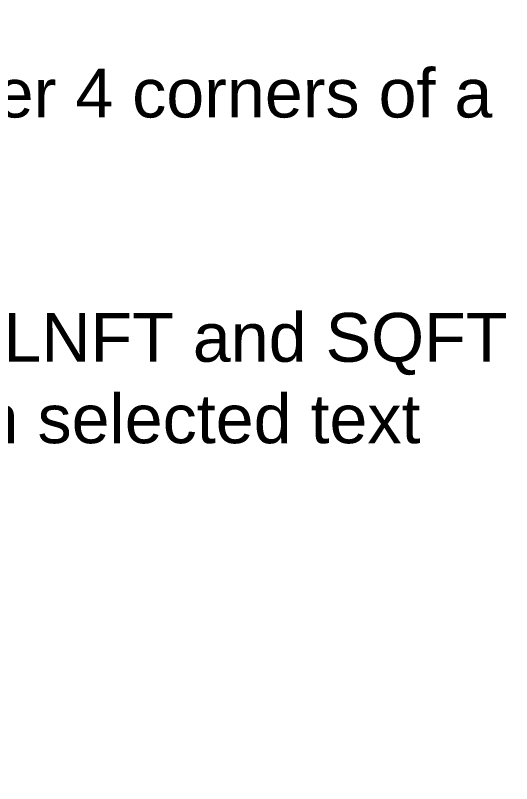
# Model space of a CAD drawing. Extents: x -347 to 953, y -714 to 758.
# Drawn here: x -96.2 to 5.5, y 194.5 to 351.8 of the extents above; entities that cross this region are included whole.
import ezdxf

# ---------------------------------------------------------------- set-up
doc = ezdxf.new("R2010")
doc.units = 0
doc.header["$MEASUREMENT"] = 0
doc.layers.get('0').update_dxf_attribs({"linetype": 'CONTINUOUS'})
doc.styles.add('Model Text', font='arial.ttf', dxfattribs={"height": 2})

msp = doc.modelspace()

# ---------------------------------------------------------------- texts
at = {"linetype": 'Continuous', "insert": (-346.706011, 757.606079), "char_height": 10, "attachment_point": 1, "style": 'Model Text'}
msp.add_mtext_dynamic_manual_height_columns('Custom Commands:\\P\\PSMART_Update\\P^IPushes values from model table to print table\\PSMART_Numbering\\P^IPlaces a number with each click, and increases ^Ithe value each time\\PSMART_SqFt \\P^ISelect multiple lines, the square footage is ^I^Icalculated, then select where you want the result ^Iplaced\\P^I{\\C1;Need to update to pull just the 4 corners instead of ^Ithe more accurate calculation now. (Copy from ^I"SMART_Dims")\\P}SMART_LnFt  \\P^ISelect multiple lines, the linear footage is ^I^Icalculated, then select where you want the result ^Iplaced\\PSMART_Table^J^ISelect a CSV file, and the code will update all the ^Iareas of the print page \\P^I{\\C1;Need to update to handle the new format of the ^Itable. May need to add variable output based on ^Icolumn selection\\P}SMART_Dims\\P^IPulls the dimensions from the outer 4 corners of a \\P^Iselection\\P{\\C1;SMART_Sum\\P^IMake new function that totals the LNFT and SQFT ^Iinto a singular text block based on selected text}\\PVLide \\P^IGet to editor\\PAppload\\P^Iselect and update code', width=355.75554369, gutter_width=10, heights=[588.458867], dxfattribs=at)

doc.saveas('drawing.dxf')
